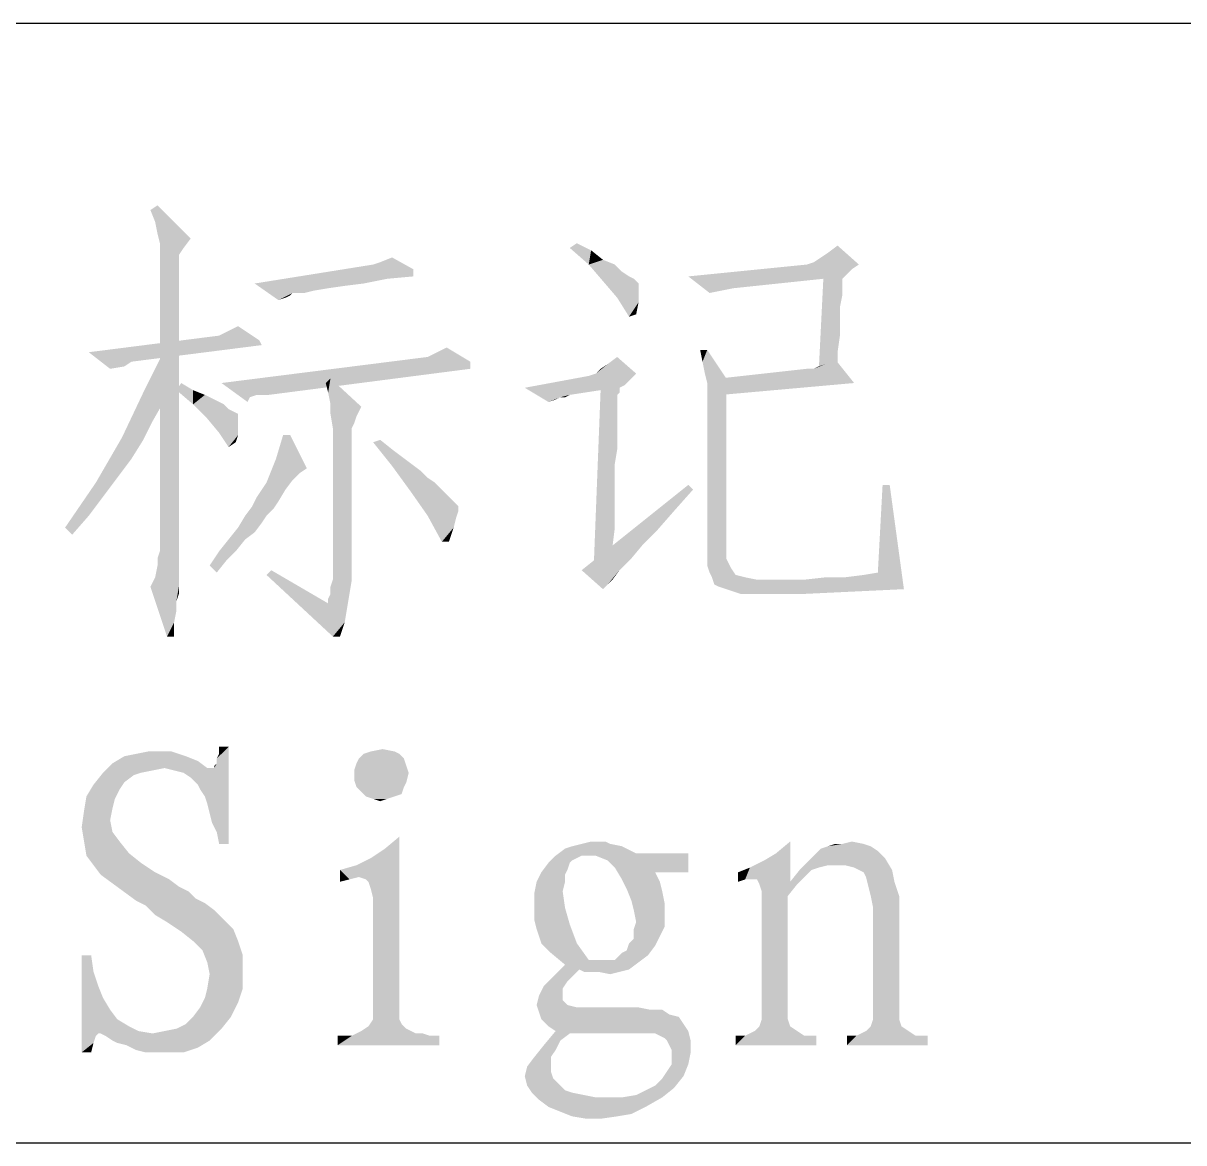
# Model space of a CAD drawing. Header units: millimetres. Extents: x 336 to 634, y 189 to 399.
# Drawn here: x 460.23 to 467.48, y 229.18 to 236.18 of the extents above; entities that cross this region are included whole.
import ezdxf

# ---------------------------------------------------------------- set-up
doc = ezdxf.new("R2010")
doc.units = ezdxf.units.MM

msp = doc.modelspace()

# ---------------------------------------------------------------- linework, layer by layer
at = {"color": 7, "linetype": 'Continuous'}
for p, q in [((448.54993, 236.17685), (628.54993, 236.17685)), ((448.54993, 229.17685), (628.54993, 229.17685))]:
    msp.add_line(p, q, dxfattribs=at)
for points in [[(461.05339, 234.9346), (461.02376, 235.00868), (461.0682, 235.03831)], [(461.0682, 234.86053), (461.05339, 234.9346), (461.0682, 235.03831)], [(461.0682, 234.86053), (461.0682, 235.03831), (461.27561, 234.8309)], [(461.27561, 234.8309), (461.08302, 234.80127), (461.0682, 234.86053)], [(461.08302, 234.77164), (461.08302, 234.80127), (461.27561, 234.8309)], [(461.08302, 234.77164), (461.27561, 234.8309), (461.23116, 234.77164)], [(461.23116, 234.77164), (461.08302, 234.74201), (461.08302, 234.77164)], [(461.08302, 234.74201), (461.23116, 234.77164), (461.20154, 234.72719)], [(461.20154, 234.72719), (461.08302, 234.68275), (461.08302, 234.74201)], [(463.64598, 234.77164), (463.69042, 234.80127), (463.77931, 234.75682)], [(463.77931, 234.75682), (463.7645, 234.66793), (463.64598, 234.77164)], [(463.77931, 234.75682), (463.85339, 234.69756), (463.7645, 234.66793)], [(465.45339, 234.66793), (465.21635, 234.71238), (465.26079, 234.74201)], [(465.26079, 234.74201), (465.32005, 234.78645), (465.45339, 234.66793)], [(461.20154, 234.72719), (461.20154, 234.69756), (461.08302, 234.68275)], [(461.08302, 234.68275), (461.20154, 234.69756), (461.20154, 234.6383)], [(461.20154, 234.6383), (461.08302, 234.59386), (461.08302, 234.68275)], [(462.6682, 234.6383), (461.67561, 234.54942), (462.41635, 234.66793)], [(462.6682, 234.6383), (462.41635, 234.66793), (462.46079, 234.68275)], [(462.46079, 234.68275), (462.53487, 234.71238), (462.6682, 234.6383)], [(463.7645, 234.66793), (463.85339, 234.69756), (463.92746, 234.66793)], [(463.92746, 234.66793), (463.85339, 234.56423), (463.7645, 234.66793)], [(463.92746, 234.66793), (463.97191, 234.62349), (463.85339, 234.56423)], [(465.45339, 234.66793), (465.40894, 234.63831), (464.38672, 234.59386)], [(465.45339, 234.66793), (464.38672, 234.59386), (465.12746, 234.66793)], [(465.45339, 234.66793), (465.12746, 234.66793), (465.17191, 234.68275)], [(465.45339, 234.66793), (465.17191, 234.68275), (465.21635, 234.71238)], [(461.08302, 234.59386), (461.20154, 234.6383), (461.20154, 234.56423)], [(461.20154, 234.56423), (461.08302, 234.49016), (461.08302, 234.59386)], [(462.6682, 234.6383), (462.6682, 234.59386), (461.67561, 234.54942)], [(462.6682, 234.59386), (462.50524, 234.57905), (461.67561, 234.54942)], [(463.97191, 234.62349), (464.01635, 234.59386), (463.85339, 234.56423)], [(464.01635, 234.59386), (464.04598, 234.57905), (463.85339, 234.56423)], [(465.40894, 234.63831), (465.37931, 234.60868), (464.38672, 234.59386)], [(465.23116, 234.57905), (464.38672, 234.59386), (465.37931, 234.60868)], [(464.38672, 234.59386), (465.23116, 234.57905), (464.6682, 234.51979)], [(464.6682, 234.51979), (464.52005, 234.49016), (464.38672, 234.59386)], [(465.23116, 234.57905), (465.37931, 234.60868), (465.34968, 234.57905)], [(461.08302, 234.49016), (461.20154, 234.56423), (461.20154, 234.44571)], [(461.67561, 234.54942), (462.50524, 234.57905), (462.35709, 234.54942)], [(461.67561, 234.54942), (462.35709, 234.54942), (462.23857, 234.5346)], [(461.67561, 234.54942), (462.23857, 234.5346), (461.91265, 234.49016)], [(461.91265, 234.49016), (461.82376, 234.44571), (461.67561, 234.54942)], [(462.23857, 234.5346), (462.13487, 234.51979), (461.91265, 234.49016)], [(463.85339, 234.56423), (464.04598, 234.57905), (464.06079, 234.56423)], [(464.06079, 234.56423), (463.94228, 234.46053), (463.85339, 234.56423)], [(464.06079, 234.56423), (464.07561, 234.54942), (463.94228, 234.46053)], [(464.07561, 234.54942), (464.07561, 234.51979), (463.94228, 234.46053)], [(465.34968, 234.57905), (465.34968, 234.56423), (465.20154, 233.98645)], [(465.34968, 234.57905), (465.20154, 233.98645), (465.23116, 234.57905)], [(465.34968, 234.56423), (465.34968, 234.54942), (465.20154, 233.98645)], [(465.34968, 234.54942), (465.34968, 234.51979), (465.20154, 233.98645)], [(461.20154, 234.44571), (461.08302, 234.34201), (461.08302, 234.49016)], [(461.91265, 234.49016), (461.89783, 234.47534), (461.82376, 234.44571)], [(461.89783, 234.47534), (461.8682, 234.46053), (461.82376, 234.44571)], [(462.13487, 234.51979), (462.04598, 234.50497), (461.91265, 234.49016)], [(461.92746, 234.49016), (461.91265, 234.49016), (462.04598, 234.50497)], [(461.94228, 234.49016), (461.92746, 234.49016), (462.04598, 234.50497)], [(461.94228, 234.49016), (462.04598, 234.50497), (461.98672, 234.49016)], [(464.07561, 234.51979), (464.07561, 234.49016), (463.94228, 234.46053)], [(463.94228, 234.46053), (464.07561, 234.49016), (464.07561, 234.4309)], [(464.07561, 234.4309), (464.01635, 234.34201), (463.94228, 234.46053)], [(464.6682, 234.51979), (464.59413, 234.50497), (464.52005, 234.49016)], [(465.34968, 234.51979), (465.34968, 234.47534), (465.20154, 233.98645)], [(465.34968, 234.47534), (465.33487, 234.40127), (465.20154, 233.98645)], [(461.08302, 234.34201), (461.20154, 234.44571), (461.20154, 234.31238)], [(464.07561, 234.4309), (464.06079, 234.35682), (464.01635, 234.34201)], [(465.33487, 234.40127), (465.33487, 234.32719), (465.20154, 233.98645)], [(461.20154, 234.31238), (461.08302, 234.17905), (461.08302, 234.34201)], [(461.08302, 234.17905), (461.20154, 234.31238), (461.20154, 234.1346)], [(465.33487, 234.32719), (465.33487, 234.22349), (465.20154, 233.98645)], [(461.70524, 234.19386), (461.45339, 234.22349), (461.51265, 234.25312)], [(461.51265, 234.25312), (461.57191, 234.28275), (461.70524, 234.19386)], [(461.70524, 234.19386), (460.63857, 234.11979), (461.45339, 234.22349)], [(461.70524, 234.19386), (461.72005, 234.16423), (460.63857, 234.11979)], [(460.63857, 234.11979), (461.72005, 234.16423), (460.90524, 234.06053)], [(461.20154, 234.1346), (461.08302, 234.00127), (461.08302, 234.17905)], [(465.33487, 234.22349), (465.32005, 234.11979), (465.20154, 233.98645)], [(460.90524, 234.06053), (460.77191, 234.01608), (460.63857, 234.11979)], [(461.15709, 233.89756), (460.97931, 233.86794), (461.11265, 234.1346)], [(461.08302, 234.00127), (461.20154, 234.1346), (461.20154, 233.94201)], [(463.02376, 234.06053), (461.4682, 233.92719), (462.75709, 234.09016)], [(462.75709, 234.09016), (462.81635, 234.11979), (462.87561, 234.14942)], [(462.75709, 234.09016), (462.87561, 234.14942), (463.02376, 234.06053)], [(463.80894, 233.98645), (463.88302, 234.04571), (463.94228, 234.09016)], [(463.80894, 233.98645), (463.94228, 234.09016), (464.06079, 233.98645)], [(464.50524, 234.1346), (464.47561, 234.06053), (464.46079, 234.1346)], [(464.49042, 233.98645), (464.47561, 234.06053), (464.50524, 234.1346)], [(464.49042, 233.98645), (464.50524, 234.1346), (464.62376, 233.95682)], [(465.20154, 233.98645), (465.32005, 234.11979), (465.32005, 233.98645)], [(460.90524, 234.06053), (460.86079, 234.0309), (460.77191, 234.01608)], [(463.02376, 234.06053), (463.02376, 234.01608), (461.4682, 233.92719)], [(461.69042, 233.85312), (461.4682, 233.92719), (463.02376, 234.01608)], [(461.72005, 233.85312), (461.69042, 233.85312), (463.02376, 234.01608)], [(461.72005, 233.85312), (463.02376, 234.01608), (461.7645, 233.85312)], [(463.80894, 233.98645), (463.83857, 234.01608), (463.88302, 234.04571)], [(465.17191, 234.01608), (464.59413, 233.95682), (465.12746, 234.01608)], [(465.42376, 233.92719), (464.59413, 233.95682), (465.17191, 234.01608)], [(465.17191, 234.01608), (465.20154, 234.0309), (465.24598, 234.04571)], [(465.42376, 233.92719), (465.17191, 234.01608), (465.24598, 234.04571)], [(465.24598, 234.04571), (465.30524, 234.07534), (465.42376, 233.92719)], [(461.20154, 233.94201), (461.08302, 233.77905), (461.08302, 234.00127)], [(461.08302, 233.77905), (461.20154, 233.94201), (461.20154, 233.71979)], [(462.13487, 233.86794), (462.12005, 233.92719), (462.14968, 233.95682)], [(462.14968, 233.79386), (462.13487, 233.86794), (462.14968, 233.95682)], [(462.14968, 233.79386), (462.14968, 233.95682), (462.34228, 233.77905)], [(464.01635, 233.94201), (463.3645, 233.89757), (463.7645, 233.97164)], [(464.01635, 233.94201), (463.98672, 233.91238), (463.3645, 233.89757)], [(464.06079, 233.98645), (463.7645, 233.97164), (463.80894, 233.98645)], [(463.7645, 233.97164), (464.06079, 233.98645), (464.01635, 233.94201)], [(464.62376, 233.95682), (464.50524, 233.92719), (464.49042, 233.98645)], [(464.50524, 233.85312), (464.50524, 233.92719), (464.62376, 233.95682)], [(464.50524, 233.85312), (464.62376, 233.95682), (464.62376, 232.8309)], [(465.42376, 233.92719), (464.59413, 233.85312), (464.59413, 233.95682)], [(461.09783, 233.79386), (460.84598, 233.58645), (460.97931, 233.86794)], [(460.97931, 233.86794), (461.15709, 233.89756), (461.09783, 233.79386)], [(461.18672, 233.88275), (461.21635, 233.92719), (461.29042, 233.88275)], [(461.29042, 233.88275), (461.29042, 233.79386), (461.18672, 233.88275)], [(461.29042, 233.88275), (461.3645, 233.85312), (461.29042, 233.79386)], [(461.4682, 233.92719), (461.69042, 233.85312), (461.64598, 233.83831)], [(461.64598, 233.83831), (461.63116, 233.80868), (461.4682, 233.92719)], [(463.3645, 233.89757), (463.98672, 233.91238), (463.95709, 233.89757)], [(463.3645, 233.89757), (463.95709, 233.89757), (463.83857, 233.88275)], [(463.3645, 233.89757), (463.83857, 233.88275), (463.64598, 233.85312)], [(463.3645, 233.89757), (463.64598, 233.85312), (463.58672, 233.83831)], [(463.58672, 233.83831), (463.51265, 233.80868), (463.3645, 233.89757)], [(463.94228, 233.85312), (463.79413, 232.74201), (463.83857, 233.88275)], [(463.83857, 233.88275), (463.95709, 233.89757), (463.95709, 233.86793)], [(463.83857, 233.88275), (463.95709, 233.86793), (463.94228, 233.85312)], [(461.3645, 233.85312), (461.42376, 233.82349), (461.29042, 233.79386)], [(461.29042, 233.79386), (461.42376, 233.82349), (461.48302, 233.79386)], [(463.58672, 233.83831), (463.55709, 233.82349), (463.51265, 233.80868)], [(463.58672, 233.83831), (463.64598, 233.85312), (463.61635, 233.83831)], [(463.94228, 233.85312), (463.94228, 233.82349), (463.79413, 232.74201)], [(463.94228, 233.82349), (463.94228, 233.79386), (463.79413, 232.74201)], [(464.62376, 232.8309), (464.50524, 232.78645), (464.50524, 233.85312)], [(461.09783, 233.79386), (461.03857, 233.69016), (460.84598, 233.58645)], [(461.20154, 233.71979), (461.08302, 233.57164), (461.08302, 233.77905)], [(461.48302, 233.79386), (461.37931, 233.70497), (461.29042, 233.79386)], [(461.48302, 233.79386), (461.51265, 233.76423), (461.37931, 233.70497)], [(461.51265, 233.76423), (461.54228, 233.74942), (461.37931, 233.70497)], [(461.54228, 233.74942), (461.57191, 233.7346), (461.37931, 233.70497)], [(461.57191, 233.7346), (461.57191, 233.71979), (461.37931, 233.70497)], [(462.34228, 233.77905), (462.14968, 233.7346), (462.14968, 233.79386)], [(462.14968, 233.7346), (462.34228, 233.77905), (462.31265, 233.71979)], [(462.31265, 233.71979), (462.1645, 233.64571), (462.14968, 233.7346)], [(463.94228, 233.79386), (463.94228, 233.74942), (463.79413, 232.74201)], [(463.94228, 233.74942), (463.94228, 233.70497), (463.79413, 232.74201)], [(460.84598, 233.58645), (461.03857, 233.69016), (460.97931, 233.57164)], [(461.08302, 233.57164), (461.20154, 233.71979), (461.20154, 233.49756)], [(461.37931, 233.70497), (461.57191, 233.71979), (461.57191, 233.69016)], [(461.57191, 233.69016), (461.45339, 233.61608), (461.37931, 233.70497)], [(461.57191, 233.69016), (461.57191, 233.66053), (461.45339, 233.61608)], [(461.45339, 233.61608), (461.57191, 233.66053), (461.57191, 233.60127)], [(462.31265, 233.71979), (462.29783, 233.67534), (462.1645, 233.64571)], [(462.1645, 233.64571), (462.29783, 233.67534), (462.28302, 233.64571)], [(463.94228, 233.70497), (463.94228, 233.64571), (463.79413, 232.74201)], [(460.97931, 233.57164), (460.68302, 233.30497), (460.84598, 233.58645)], [(461.57191, 233.60127), (461.51265, 233.52719), (461.45339, 233.61608)], [(461.57191, 233.60127), (461.55709, 233.55682), (461.51265, 233.52719)], [(461.89783, 233.60127), (461.80894, 233.45312), (461.85339, 233.60127)], [(461.80894, 233.45312), (461.89783, 233.60127), (462.00154, 233.39386)], [(462.28302, 233.64571), (462.28302, 233.58645), (462.1645, 232.69756)], [(462.28302, 233.64571), (462.1645, 232.69756), (462.1645, 233.64571)], [(462.28302, 233.58645), (462.28302, 233.51238), (462.1645, 232.69756)], [(463.94228, 233.64571), (463.94228, 233.58645), (463.79413, 232.74201)], [(463.94228, 233.58645), (463.94228, 233.51238), (463.79413, 232.74201)], [(460.97931, 233.57164), (460.90524, 233.45312), (460.68302, 233.30497)], [(461.20154, 233.49756), (461.08302, 233.37905), (461.08302, 233.57164)], [(462.28302, 233.51238), (462.28302, 233.40867), (462.1645, 232.69756)], [(462.41635, 233.55682), (462.46079, 233.57164), (462.53487, 233.51238)], [(462.53487, 233.51238), (462.53487, 233.40867), (462.41635, 233.55682)], [(462.53487, 233.51238), (462.59413, 233.46793), (462.53487, 233.40867)], [(463.94228, 233.51238), (463.92746, 233.42349), (463.79413, 232.74201)], [(460.90524, 233.45312), (460.81635, 233.3346), (460.68302, 233.30497)], [(461.08302, 233.37905), (461.20154, 233.49756), (461.20154, 233.30497)], [(462.00154, 233.39386), (461.74968, 233.30497), (461.80894, 233.45312)], [(462.59413, 233.46793), (462.65339, 233.42349), (462.53487, 233.40867)], [(461.20154, 233.30497), (461.08302, 233.21608), (461.08302, 233.37905)], [(462.00154, 233.39386), (461.95709, 233.36423), (461.74968, 233.30497)], [(461.95709, 233.36423), (461.91265, 233.31979), (461.74968, 233.30497)], [(462.28302, 233.40867), (462.28302, 233.27534), (462.1645, 232.69756)], [(462.53487, 233.40867), (462.65339, 233.42349), (462.71265, 233.37905)], [(462.71265, 233.37905), (462.65339, 233.24571), (462.53487, 233.40867)], [(462.71265, 233.37905), (462.75709, 233.3346), (462.65339, 233.24571)], [(463.92746, 233.42349), (463.92746, 233.3346), (463.79413, 232.74201)], [(460.72746, 233.21608), (460.49042, 233.02349), (460.68302, 233.30497)], [(460.68302, 233.30497), (460.81635, 233.3346), (460.72746, 233.21608)], [(461.08302, 233.21608), (461.20154, 233.30497), (461.20154, 233.1272)], [(461.72005, 233.26053), (461.74968, 233.30497), (461.91265, 233.31979)], [(461.72005, 233.26053), (461.91265, 233.31979), (461.8682, 233.26053)], [(462.75709, 233.3346), (462.80154, 233.30497), (462.65339, 233.24571)], [(462.80154, 233.30497), (462.83116, 233.27534), (462.65339, 233.24571)], [(464.41635, 233.26053), (463.72005, 232.75682), (464.38672, 233.29016)], [(463.92746, 233.3346), (463.92746, 233.24571), (463.79413, 232.74201)], [(465.64598, 233.29016), (465.57191, 232.74201), (465.60154, 233.29016)], [(465.57191, 232.74201), (465.64598, 233.29016), (465.73487, 232.6383)], [(460.72746, 233.21608), (460.63857, 233.09757), (460.49042, 233.02349)], [(461.20154, 233.1272), (461.08302, 233.08275), (461.08302, 233.21608)], [(461.82376, 233.18645), (461.66079, 233.15682), (461.69042, 233.21608)], [(461.8682, 233.26053), (461.69042, 233.21608), (461.72005, 233.26053)], [(461.69042, 233.21608), (461.8682, 233.26053), (461.82376, 233.18645)], [(462.28302, 233.27534), (462.28302, 233.11238), (462.1645, 232.69756)], [(462.83116, 233.27534), (462.84598, 233.26053), (462.65339, 233.24571)], [(462.65339, 233.24571), (462.84598, 233.26053), (462.89042, 233.21608)], [(462.89042, 233.21608), (462.75709, 233.09757), (462.65339, 233.24571)], [(462.89042, 233.21608), (462.92005, 233.18645), (462.75709, 233.09757)], [(464.41635, 233.26053), (464.29783, 233.12719), (463.72005, 232.75682)], [(463.92746, 233.24571), (463.92746, 233.14201), (463.79413, 232.74201)], [(461.79413, 233.14201), (461.61635, 233.09757), (461.66079, 233.15682)], [(461.66079, 233.15682), (461.82376, 233.18645), (461.79413, 233.14201)], [(462.92005, 233.18645), (462.93487, 233.17164), (462.75709, 233.09757)], [(462.93487, 233.17164), (462.94968, 233.15682), (462.75709, 233.09757)], [(462.94968, 233.15682), (462.94968, 233.1272), (462.75709, 233.09757)], [(460.49042, 233.02349), (460.63857, 233.09757), (460.53487, 232.97905)], [(461.08302, 233.08275), (461.20154, 233.1272), (461.20154, 232.99386)], [(461.20154, 232.99386), (461.08302, 232.96423), (461.08302, 233.08275)], [(461.74968, 233.09757), (461.72005, 233.05312), (461.57191, 233.02349)], [(461.74968, 233.09757), (461.57191, 233.02349), (461.61635, 233.09757)], [(461.61635, 233.09757), (461.79413, 233.14201), (461.74968, 233.09757)], [(462.28302, 233.11238), (462.28302, 232.91979), (462.1645, 232.69756)], [(462.75709, 233.09757), (462.94968, 233.1272), (462.93487, 233.08275)], [(462.93487, 233.08275), (462.84598, 232.9346), (462.75709, 233.09757)], [(462.93487, 233.08275), (462.92005, 233.02349), (462.84598, 232.9346)], [(464.29783, 233.12719), (464.19413, 233.00868), (463.72005, 232.75682)], [(463.92746, 233.14201), (463.92746, 233.02349), (463.79413, 232.74201)], [(461.67561, 232.99386), (461.51265, 232.94942), (461.57191, 233.02349)], [(461.57191, 233.02349), (461.72005, 233.05312), (461.67561, 232.99386)], [(462.84598, 232.9346), (462.92005, 233.02349), (462.89042, 232.9346)], [(464.19413, 233.00868), (464.10524, 232.91979), (463.72005, 232.75682)], [(463.92746, 233.02349), (463.91265, 232.90497), (463.79413, 232.74201)], [(461.08302, 232.96423), (461.20154, 232.99386), (461.20154, 232.89016)], [(461.20154, 232.89016), (461.08302, 232.87534), (461.08302, 232.96423)], [(461.61635, 232.94942), (461.45339, 232.87534), (461.51265, 232.94942)], [(461.45339, 232.87534), (461.61635, 232.94942), (461.55709, 232.87534)], [(461.51265, 232.94942), (461.67561, 232.99386), (461.61635, 232.94942)], [(461.0682, 232.8309), (461.08302, 232.87534), (461.20154, 232.89016)], [(461.0682, 232.8309), (461.20154, 232.89016), (461.20154, 232.80127)], [(461.55709, 232.87534), (461.49783, 232.81608), (461.39413, 232.78645)], [(461.55709, 232.87534), (461.39413, 232.78645), (461.45339, 232.87534)], [(462.1645, 232.69756), (462.28302, 232.91979), (462.28302, 232.69756)], [(464.10524, 232.91979), (464.03116, 232.8309), (463.72005, 232.75682)], [(463.91265, 232.90497), (463.91265, 232.77164), (463.79413, 232.74201)], [(461.20154, 232.74201), (461.05339, 232.71238), (461.0682, 232.78645)], [(461.20154, 232.80127), (461.0682, 232.78645), (461.0682, 232.8309)], [(461.0682, 232.78645), (461.20154, 232.80127), (461.20154, 232.74201)], [(461.39413, 232.78645), (461.49783, 232.81608), (461.43857, 232.74201)], [(463.72005, 232.75682), (464.03116, 232.8309), (463.95709, 232.75682)], [(464.50524, 232.78645), (464.62376, 232.8309), (464.65339, 232.77164)], [(464.65339, 232.77164), (464.52005, 232.74201), (464.50524, 232.78645)], [(461.20154, 232.69756), (461.02376, 232.65312), (461.05339, 232.71238)], [(461.20154, 232.74201), (461.20154, 232.72719), (461.05339, 232.71238)], [(461.05339, 232.71238), (461.20154, 232.72719), (461.20154, 232.69756)], [(461.74968, 232.72719), (461.77931, 232.75682), (462.13487, 232.54942)], [(462.13487, 232.54942), (462.1645, 232.34201), (461.74968, 232.72719)], [(463.95709, 232.75682), (463.85339, 232.6383), (463.72005, 232.75682)], [(463.95709, 232.75682), (463.88302, 232.66793), (463.85339, 232.6383)], [(463.95709, 232.75682), (463.91265, 232.69757), (463.88302, 232.66793)], [(464.52005, 232.74201), (464.65339, 232.77164), (464.68302, 232.72719)], [(464.68302, 232.72719), (464.53487, 232.71238), (464.52005, 232.74201)], [(464.53487, 232.71238), (464.68302, 232.72719), (464.74228, 232.71238)], [(464.74228, 232.71238), (464.54968, 232.66793), (464.53487, 232.71238)], [(464.74228, 232.71238), (464.81635, 232.69757), (464.54968, 232.66793)], [(464.57931, 232.65312), (465.11265, 232.69757), (465.3645, 232.71238)], [(464.62376, 232.6383), (464.57931, 232.65312), (465.3645, 232.71238)], [(465.73487, 232.6383), (464.62376, 232.6383), (465.3645, 232.71238)], [(465.3645, 232.71238), (465.11265, 232.69757), (465.24598, 232.71238)], [(465.73487, 232.6383), (465.3645, 232.71238), (465.48302, 232.72719)], [(465.73487, 232.6383), (465.48302, 232.72719), (465.57191, 232.74201)], [(461.20154, 232.69756), (461.20154, 232.68275), (461.02376, 232.65312)], [(461.02376, 232.65312), (461.20154, 232.68275), (461.20154, 232.65312)], [(461.20154, 232.65312), (461.12746, 232.34201), (461.02376, 232.65312)], [(461.20154, 232.65312), (461.18672, 232.56423), (461.12746, 232.34201)], [(461.20154, 232.65312), (461.20154, 232.60868), (461.18672, 232.56423)], [(462.28302, 232.69756), (462.14968, 232.65312), (462.1645, 232.69756)], [(462.14968, 232.60868), (462.14968, 232.65312), (462.28302, 232.69756)], [(462.14968, 232.60868), (462.28302, 232.69756), (462.2682, 232.60868)], [(464.81635, 232.69757), (465.11265, 232.69757), (464.54968, 232.66793)], [(464.57931, 232.65312), (464.54968, 232.66793), (465.11265, 232.69757)], [(465.73487, 232.6383), (464.6682, 232.62349), (464.62376, 232.6383)], [(464.6682, 232.62349), (465.73487, 232.6383), (465.42376, 232.62349)], [(461.18672, 232.56423), (461.18672, 232.50497), (461.12746, 232.34201)], [(462.2682, 232.60868), (462.13487, 232.57905), (462.14968, 232.60868)], [(462.13487, 232.54942), (462.13487, 232.57905), (462.2682, 232.60868)], [(462.13487, 232.54942), (462.2682, 232.60868), (462.25339, 232.51979)], [(465.42376, 232.62349), (464.71265, 232.60868), (464.6682, 232.62349)], [(464.77191, 232.60868), (464.71265, 232.60868), (465.42376, 232.62349)], [(464.77191, 232.60868), (465.42376, 232.62349), (465.11265, 232.60868)], [(461.18672, 232.50497), (461.17191, 232.4309), (461.12746, 232.34201)], [(462.13487, 232.54942), (462.25339, 232.51979), (462.1645, 232.34201)], [(462.25339, 232.51979), (462.23857, 232.4309), (462.1645, 232.34201)], [(461.12746, 232.34201), (461.17191, 232.4309), (461.17191, 232.34201)], [(462.1645, 232.34201), (462.23857, 232.4309), (462.20894, 232.34201)], [(461.08302, 231.62349), (461.15709, 231.62349), (460.93487, 231.60868)], [(461.08302, 231.62349), (460.93487, 231.60868), (461.00894, 231.62349)], [(460.93487, 231.60868), (461.15709, 231.62349), (461.20154, 231.60868)], [(461.3645, 231.34201), (461.42376, 231.51979), (461.51265, 231.65312)], [(461.37931, 231.29756), (461.3645, 231.34201), (461.51265, 231.65312)], [(461.39413, 231.23831), (461.37931, 231.29756), (461.51265, 231.65312)], [(461.40894, 231.17905), (461.39413, 231.23831), (461.51265, 231.65312)], [(461.43857, 231.11979), (461.40894, 231.17905), (461.51265, 231.65312)], [(461.42376, 231.51979), (461.43857, 231.54942), (461.51265, 231.65312)], [(461.43857, 231.57905), (461.45339, 231.60868), (461.51265, 231.65312)], [(461.43857, 231.54942), (461.43857, 231.57905), (461.51265, 231.65312)], [(461.45339, 231.04571), (461.43857, 231.11979), (461.51265, 231.65312)], [(461.51265, 231.65312), (461.45339, 231.60868), (461.45339, 231.65312)], [(461.45339, 231.04571), (461.51265, 231.65312), (461.51265, 231.04571)], [(462.54968, 231.62349), (462.35709, 231.60868), (462.40154, 231.62349)], [(462.35709, 231.60868), (462.54968, 231.62349), (462.57931, 231.60868)], [(462.40154, 231.62349), (462.47561, 231.63831), (462.54968, 231.62349)], [(461.11265, 231.51979), (460.72746, 231.49016), (460.78672, 231.54942)], [(461.24598, 231.59386), (461.32005, 231.56423), (460.78672, 231.54942)], [(461.24598, 231.59386), (460.78672, 231.54942), (460.86079, 231.59386)], [(461.11265, 231.51979), (460.78672, 231.54942), (461.32005, 231.56423)], [(461.20154, 231.60868), (460.86079, 231.59386), (460.93487, 231.60868)], [(460.86079, 231.59386), (461.20154, 231.60868), (461.24598, 231.59386)], [(461.11265, 231.51979), (461.32005, 231.56423), (461.37931, 231.51979)], [(461.42376, 231.51979), (461.42376, 231.5346), (461.43857, 231.54942)], [(462.62376, 231.5346), (462.29783, 231.50497), (462.31265, 231.54942)], [(462.60894, 231.57905), (462.31265, 231.54942), (462.32746, 231.57905)], [(462.31265, 231.54942), (462.60894, 231.57905), (462.62376, 231.5346)], [(462.57931, 231.60868), (462.32746, 231.57905), (462.35709, 231.60868)], [(462.32746, 231.57905), (462.57931, 231.60868), (462.60894, 231.57905)], [(460.9645, 231.49016), (460.92005, 231.47534), (460.6682, 231.41608)], [(460.9645, 231.49016), (460.6682, 231.41608), (460.72746, 231.49016)], [(460.92005, 231.47534), (460.86079, 231.4309), (460.6682, 231.41608)], [(461.11265, 231.51979), (461.03857, 231.50497), (460.72746, 231.49016)], [(460.72746, 231.49016), (461.03857, 231.50497), (460.9645, 231.49016)], [(461.37931, 231.51979), (461.17191, 231.50497), (461.11265, 231.51979)], [(461.40894, 231.51979), (461.42376, 231.51979), (461.17191, 231.50497)], [(461.39413, 231.51979), (461.40894, 231.51979), (461.17191, 231.50497)], [(461.37931, 231.51979), (461.39413, 231.51979), (461.17191, 231.50497)], [(461.23116, 231.49016), (461.17191, 231.50497), (461.42376, 231.51979)], [(461.27561, 231.46053), (461.23116, 231.49016), (461.42376, 231.51979)], [(461.30524, 231.4309), (461.27561, 231.46053), (461.42376, 231.51979)], [(461.32005, 231.41608), (461.30524, 231.4309), (461.42376, 231.51979)], [(461.33487, 231.38645), (461.32005, 231.41608), (461.42376, 231.51979)], [(461.3645, 231.34201), (461.33487, 231.38645), (461.42376, 231.51979)], [(462.29783, 231.50497), (462.62376, 231.5346), (462.63857, 231.49016)], [(462.63857, 231.49016), (462.29783, 231.44571), (462.29783, 231.50497)], [(462.29783, 231.44571), (462.63857, 231.49016), (462.62376, 231.4309)], [(460.83116, 231.38645), (460.62376, 231.34201), (460.6682, 231.41608)], [(460.6682, 231.41608), (460.86079, 231.4309), (460.83116, 231.38645)], [(462.62376, 231.4309), (462.31265, 231.40127), (462.29783, 231.44571)], [(462.31265, 231.40127), (462.62376, 231.4309), (462.60894, 231.40127)], [(462.60894, 231.40127), (462.34228, 231.37164), (462.31265, 231.40127)], [(462.34228, 231.37164), (462.60894, 231.40127), (462.59413, 231.35682)], [(460.80154, 231.32719), (460.60894, 231.25312), (460.62376, 231.34201)], [(460.62376, 231.34201), (460.83116, 231.38645), (460.80154, 231.32719)], [(462.59413, 231.35682), (462.37191, 231.34201), (462.34228, 231.37164)], [(462.37191, 231.34201), (462.59413, 231.35682), (462.54968, 231.34201)], [(462.54968, 231.34201), (462.41635, 231.32719), (462.37191, 231.34201)], [(462.41635, 231.32719), (462.54968, 231.34201), (462.50524, 231.32719)], [(460.80154, 231.32719), (460.78672, 231.26793), (460.60894, 231.25312)], [(460.60894, 231.25312), (460.78672, 231.26793), (460.77191, 231.19386)], [(462.50524, 231.32719), (462.46079, 231.31238), (462.41635, 231.32719)], [(460.77191, 231.19386), (460.59413, 231.14942), (460.60894, 231.25312)], [(460.59413, 231.14942), (460.77191, 231.19386), (460.78672, 231.11979)], [(460.78672, 231.11979), (460.60894, 231.06053), (460.59413, 231.14942)], [(460.60894, 231.06053), (460.78672, 231.11979), (460.83116, 231.06053)], [(460.83116, 231.06053), (460.62376, 230.97164), (460.60894, 231.06053)], [(460.83116, 231.06053), (460.89042, 230.98645), (460.62376, 230.97164)], [(462.32746, 230.83831), (462.49042, 231.01608), (462.57931, 231.09016)], [(462.37191, 230.82349), (462.32746, 230.83831), (462.57931, 231.09016)], [(462.38672, 230.80868), (462.37191, 230.82349), (462.57931, 231.09016)], [(462.40154, 230.76423), (462.38672, 230.80868), (462.57931, 231.09016)], [(462.41635, 230.70497), (462.40154, 230.76423), (462.57931, 231.09016)], [(462.41635, 230.70497), (462.57931, 231.09016), (462.57931, 229.97905)], [(463.89783, 231.04571), (463.66079, 231.0309), (463.72005, 231.04571)], [(463.66079, 231.0309), (463.89783, 231.04571), (463.97191, 231.0309)], [(463.82376, 231.06053), (463.8682, 231.06053), (463.72005, 231.04571)], [(463.82376, 231.06053), (463.72005, 231.04571), (463.77931, 231.06053)], [(463.72005, 231.04571), (463.8682, 231.06053), (463.89783, 231.04571)], [(464.74228, 230.82349), (464.93487, 230.98645), (465.02376, 231.06053)], [(464.80154, 230.82349), (464.74228, 230.82349), (465.02376, 231.06053)], [(464.81635, 230.82349), (464.80154, 230.82349), (465.02376, 231.06053)], [(464.81635, 230.82349), (465.02376, 231.06053), (465.02376, 230.80868)], [(465.34968, 231.04571), (465.48302, 231.04571), (465.26079, 231.0309)], [(465.34968, 231.04571), (465.26079, 231.0309), (465.30524, 231.04571)], [(465.26079, 231.0309), (465.48302, 231.04571), (465.52746, 231.0309)], [(465.34968, 231.04571), (465.40894, 231.06053), (465.48302, 231.04571)], [(460.62376, 230.97164), (460.89042, 230.98645), (460.9645, 230.92719)], [(460.9645, 230.92719), (460.6682, 230.91238), (460.62376, 230.97164)], [(462.32746, 230.83831), (462.40154, 230.95682), (462.49042, 231.01608)], [(463.72005, 230.97164), (463.69042, 230.95682), (463.51265, 230.92719)], [(463.72005, 230.97164), (463.51265, 230.92719), (463.55709, 230.97164)], [(464.06079, 230.98645), (463.55709, 230.97164), (463.61635, 231.01608)], [(464.06079, 230.98645), (464.38672, 230.98645), (463.55709, 230.97164)], [(463.72005, 230.97164), (463.55709, 230.97164), (464.38672, 230.98645)], [(463.97191, 231.0309), (463.61635, 231.01608), (463.66079, 231.0309)], [(463.61635, 231.01608), (463.97191, 231.0309), (464.06079, 230.98645)], [(463.74968, 230.97164), (463.72005, 230.97164), (464.38672, 230.98645)], [(463.80894, 230.97164), (463.74968, 230.97164), (464.38672, 230.98645)], [(463.88302, 230.94201), (463.80894, 230.97164), (464.38672, 230.98645)], [(463.92746, 230.89756), (463.88302, 230.94201), (464.38672, 230.98645)], [(464.17931, 230.86794), (463.92746, 230.89756), (464.38672, 230.98645)], [(464.17931, 230.86794), (464.38672, 230.98645), (464.38672, 230.86794)], [(464.74228, 230.82349), (464.86079, 230.94201), (464.93487, 230.98645)], [(465.61635, 230.95682), (465.14228, 230.94201), (465.18672, 230.98645)], [(465.57191, 231.00127), (465.18672, 230.98645), (465.21635, 231.01608)], [(465.18672, 230.98645), (465.57191, 231.00127), (465.61635, 230.95682)], [(465.52746, 231.0309), (465.21635, 231.01608), (465.26079, 231.0309)], [(465.21635, 231.01608), (465.52746, 231.0309), (465.57191, 231.00127)], [(460.6682, 230.91238), (460.9645, 230.92719), (461.05339, 230.86793)], [(461.05339, 230.86793), (460.71265, 230.85312), (460.6682, 230.91238)], [(462.32746, 230.83831), (462.20894, 230.88275), (462.31265, 230.91238)], [(462.32746, 230.83831), (462.31265, 230.91238), (462.40154, 230.95682)], [(463.64598, 230.92719), (463.63116, 230.88275), (463.4682, 230.86794)], [(463.64598, 230.92719), (463.4682, 230.86794), (463.51265, 230.92719)], [(463.69042, 230.95682), (463.66079, 230.94201), (463.51265, 230.92719)], [(463.51265, 230.92719), (463.66079, 230.94201), (463.64598, 230.92719)], [(464.17931, 230.86794), (463.97191, 230.82349), (463.92746, 230.89756)], [(464.74228, 230.82349), (464.69783, 230.86793), (464.77191, 230.89756)], [(464.74228, 230.82349), (464.77191, 230.89756), (464.86079, 230.94201)], [(465.26079, 230.91238), (465.08302, 230.88275), (465.14228, 230.94201)], [(465.26079, 230.91238), (465.20154, 230.89756), (465.08302, 230.88275)], [(465.08302, 230.88275), (465.20154, 230.89756), (465.15709, 230.88275)], [(465.26079, 230.91238), (465.14228, 230.94201), (465.61635, 230.95682)], [(465.32005, 230.91238), (465.26079, 230.91238), (465.61635, 230.95682)], [(465.3645, 230.91238), (465.32005, 230.91238), (465.61635, 230.95682)], [(465.42376, 230.89756), (465.3645, 230.91238), (465.61635, 230.95682)], [(465.45339, 230.88275), (465.42376, 230.89756), (465.61635, 230.95682)], [(465.45339, 230.88275), (465.61635, 230.95682), (465.66079, 230.88275)], [(460.71265, 230.85312), (461.05339, 230.86793), (461.14228, 230.82349)], [(461.14228, 230.82349), (460.93487, 230.69016), (460.71265, 230.85312)], [(461.14228, 230.82349), (461.20154, 230.77905), (460.93487, 230.69016)], [(462.20894, 230.88275), (462.32746, 230.83831), (462.2682, 230.82349)], [(462.2682, 230.82349), (462.20894, 230.80868), (462.20894, 230.88275)], [(463.61635, 230.85312), (463.43857, 230.80868), (463.4682, 230.86794)], [(463.43857, 230.80868), (463.61635, 230.85312), (463.61635, 230.80868)], [(463.4682, 230.86794), (463.63116, 230.88275), (463.61635, 230.85312)], [(463.97191, 230.82349), (464.17931, 230.86794), (464.20894, 230.80868)], [(464.20894, 230.80868), (464.00154, 230.76423), (463.97191, 230.82349)], [(464.74228, 230.82349), (464.69783, 230.80868), (464.69783, 230.86793)], [(465.02376, 230.80868), (464.83116, 230.79386), (464.81635, 230.82349)], [(465.15709, 230.88275), (465.12746, 230.85312), (465.02376, 230.80868)], [(465.15709, 230.88275), (465.02376, 230.80868), (465.08302, 230.88275)], [(465.02376, 230.80868), (465.12746, 230.85312), (465.0682, 230.79386)], [(465.66079, 230.88275), (465.48302, 230.86793), (465.45339, 230.88275)], [(465.49783, 230.83831), (465.48302, 230.86793), (465.66079, 230.88275)], [(465.49783, 230.83831), (465.66079, 230.88275), (465.67561, 230.80868)], [(465.67561, 230.80868), (465.51265, 230.77905), (465.49783, 230.83831)], [(461.20154, 230.77905), (461.26079, 230.74942), (460.93487, 230.69016)], [(461.26079, 230.74942), (461.30524, 230.70497), (460.93487, 230.69016)], [(463.61635, 230.80868), (463.60154, 230.74942), (463.42376, 230.7346)], [(463.61635, 230.80868), (463.42376, 230.7346), (463.43857, 230.80868)], [(463.42376, 230.66053), (463.42376, 230.7346), (463.60154, 230.74942)], [(463.42376, 230.66053), (463.60154, 230.74942), (463.61635, 230.64571)], [(464.00154, 230.76423), (464.20894, 230.80868), (464.22376, 230.74942)], [(464.22376, 230.74942), (464.03116, 230.69016), (464.00154, 230.76423)], [(464.03116, 230.69016), (464.22376, 230.74942), (464.23857, 230.67534)], [(465.0682, 230.79386), (464.83116, 230.79386), (465.02376, 230.80868)], [(465.0682, 230.79386), (464.84598, 230.74942), (464.83116, 230.79386)], [(464.84598, 230.74942), (465.0682, 230.79386), (465.00894, 230.71979)], [(465.00894, 230.71979), (464.84598, 230.69016), (464.84598, 230.74942)], [(465.52746, 230.71979), (465.51265, 230.77905), (465.67561, 230.80868)], [(465.52746, 230.71979), (465.67561, 230.80868), (465.70524, 230.71979)], [(460.93487, 230.69016), (461.30524, 230.70497), (461.3645, 230.67534)], [(461.3645, 230.67534), (460.99413, 230.66053), (460.93487, 230.69016)], [(460.99413, 230.66053), (461.3645, 230.67534), (461.42376, 230.6309)], [(462.57931, 229.97905), (462.41635, 229.94942), (462.41635, 230.70497)], [(464.23857, 230.67534), (464.04598, 230.6309), (464.03116, 230.69016)], [(464.04598, 230.6309), (464.23857, 230.67534), (464.23857, 230.60127)], [(464.84598, 229.94942), (464.84598, 230.69016), (465.00894, 230.71979)], [(464.84598, 229.94942), (465.00894, 230.71979), (465.00894, 229.94942)], [(465.70524, 230.71979), (465.54228, 230.64571), (465.52746, 230.71979)], [(465.54228, 230.64571), (465.70524, 230.71979), (465.70524, 230.60127)], [(461.42376, 230.6309), (461.05339, 230.60127), (460.99413, 230.66053)], [(461.05339, 230.60127), (461.42376, 230.6309), (461.48302, 230.57164)], [(463.61635, 230.64571), (463.42376, 230.57164), (463.42376, 230.66053)], [(463.42376, 230.57164), (463.61635, 230.64571), (463.64598, 230.54201)], [(464.23857, 230.60127), (464.06079, 230.55682), (464.04598, 230.6309)], [(465.70524, 230.60127), (465.54228, 229.94942), (465.54228, 230.64571)], [(461.48302, 230.57164), (461.12746, 230.55682), (461.05339, 230.60127)], [(461.12746, 230.55682), (461.48302, 230.57164), (461.54228, 230.51238)], [(461.54228, 230.51238), (461.21635, 230.49756), (461.12746, 230.55682)], [(463.64598, 230.54201), (463.43857, 230.51238), (463.42376, 230.57164)], [(463.45339, 230.46793), (463.43857, 230.51238), (463.64598, 230.54201)], [(463.4682, 230.42349), (463.45339, 230.46793), (463.64598, 230.54201)], [(463.4682, 230.42349), (463.64598, 230.54201), (463.69042, 230.42349)], [(464.23857, 230.52719), (464.04598, 230.51238), (464.06079, 230.55682)], [(464.06079, 230.55682), (464.23857, 230.60127), (464.23857, 230.52719)], [(465.54228, 229.94942), (465.70524, 230.60127), (465.70524, 229.94942)], [(461.29042, 230.43831), (461.21635, 230.49756), (461.54228, 230.51238)], [(461.29042, 230.43831), (461.54228, 230.51238), (461.57191, 230.43831)], [(464.01635, 230.42349), (464.04598, 230.45312), (464.20894, 230.46793)], [(464.01635, 230.42349), (464.20894, 230.46793), (464.17931, 230.40868)], [(464.04598, 230.51238), (464.23857, 230.52719), (464.20894, 230.46793)], [(464.20894, 230.46793), (464.04598, 230.45312), (464.04598, 230.51238)], [(461.57191, 230.43831), (461.34968, 230.37905), (461.29042, 230.43831)], [(461.34968, 230.37905), (461.57191, 230.43831), (461.60154, 230.34942)], [(463.69042, 230.42349), (463.52746, 230.36423), (463.4682, 230.42349)], [(463.52746, 230.36423), (463.69042, 230.42349), (463.7645, 230.31979)], [(463.97191, 230.36423), (464.00154, 230.37905), (464.17931, 230.40868)], [(463.97191, 230.36423), (464.17931, 230.40868), (464.13487, 230.34942)], [(464.17931, 230.40868), (464.00154, 230.37905), (464.01635, 230.42349)], [(460.65339, 230.34942), (460.6682, 230.24571), (460.59413, 229.74201)], [(460.65339, 230.34942), (460.59413, 229.74201), (460.59413, 230.34942)], [(461.60154, 230.34942), (461.37931, 230.30497), (461.34968, 230.37905)], [(461.37931, 230.30497), (461.60154, 230.34942), (461.60154, 230.24571)], [(463.7645, 230.31979), (463.61635, 230.29016), (463.52746, 230.36423)], [(463.92746, 230.31979), (464.07561, 230.30497), (463.61635, 230.29016)], [(463.91265, 230.31979), (463.92746, 230.31979), (463.61635, 230.29016)], [(463.88302, 230.31979), (463.91265, 230.31979), (463.61635, 230.29016)], [(463.85339, 230.31979), (463.88302, 230.31979), (463.61635, 230.29016)], [(463.80894, 230.31979), (463.85339, 230.31979), (463.61635, 230.29016)], [(463.7645, 230.31979), (463.80894, 230.31979), (463.61635, 230.29016)], [(463.92746, 230.31979), (463.94228, 230.3346), (464.13487, 230.34942)], [(463.92746, 230.31979), (464.13487, 230.34942), (464.07561, 230.30497)], [(464.13487, 230.34942), (463.94228, 230.3346), (463.97191, 230.36423)], [(460.6682, 230.24571), (460.69783, 230.15682), (460.59413, 229.74201)], [(461.60154, 230.24571), (461.39413, 230.2309), (461.37931, 230.30497)], [(461.37931, 230.14201), (461.39413, 230.2309), (461.60154, 230.24571)], [(461.37931, 230.14201), (461.60154, 230.24571), (461.60154, 230.14201)], [(463.70524, 230.26053), (463.54228, 230.21608), (463.61635, 230.29016)], [(463.54228, 230.21608), (463.70524, 230.26053), (463.66079, 230.21608)], [(463.70524, 230.26053), (463.61635, 230.29016), (464.07561, 230.30497)], [(463.70524, 230.26053), (464.07561, 230.30497), (464.01635, 230.26053)], [(464.01635, 230.26053), (463.73487, 230.24571), (463.70524, 230.26053)], [(463.77931, 230.24571), (463.73487, 230.24571), (464.01635, 230.26053)], [(463.82376, 230.24571), (463.77931, 230.24571), (464.01635, 230.26053)], [(463.82376, 230.24571), (464.01635, 230.26053), (463.95709, 230.24571)], [(463.95709, 230.24571), (463.89783, 230.2309), (463.82376, 230.24571)], [(463.66079, 230.21608), (463.63116, 230.18645), (463.48302, 230.15682)], [(463.66079, 230.21608), (463.48302, 230.15682), (463.54228, 230.21608)], [(463.48302, 230.15682), (463.63116, 230.18645), (463.60154, 230.14201)], [(460.69783, 230.15682), (460.72746, 230.08275), (460.59413, 229.74201)], [(461.60154, 230.14201), (461.3645, 230.08275), (461.37931, 230.14201)], [(461.3645, 230.08275), (461.60154, 230.14201), (461.57191, 230.05312)], [(463.60154, 230.09756), (463.60154, 230.06793), (463.43857, 230.0383)], [(463.60154, 230.09756), (463.43857, 230.0383), (463.45339, 230.09756)], [(463.60154, 230.14201), (463.45339, 230.09756), (463.48302, 230.15682)], [(463.45339, 230.09756), (463.60154, 230.14201), (463.60154, 230.09756)], [(460.72746, 230.08275), (460.77191, 230.00868), (460.59413, 229.74201)], [(461.29042, 229.96423), (461.33487, 230.02349), (461.57191, 230.05312)], [(461.29042, 229.96423), (461.57191, 230.05312), (461.52746, 229.96423)], [(461.57191, 230.05312), (461.33487, 230.02349), (461.3645, 230.08275)], [(463.43857, 230.0383), (463.60154, 230.06793), (463.63116, 230.0383)], [(463.63116, 230.0383), (463.45339, 229.99386), (463.43857, 230.0383)], [(463.63116, 230.0383), (463.69042, 230.02349), (463.45339, 229.99386)], [(464.07561, 230.02349), (464.14968, 230.00868), (463.45339, 229.99386)], [(463.74968, 230.02349), (464.07561, 230.02349), (463.45339, 229.99386)], [(463.69042, 230.02349), (463.74968, 230.02349), (463.45339, 229.99386)], [(460.77191, 230.00868), (460.68302, 229.84571), (460.59413, 229.74201)], [(460.77191, 230.00868), (460.69783, 229.86053), (460.68302, 229.84571)], [(460.77191, 230.00868), (460.81635, 229.94942), (460.69783, 229.86053)], [(461.18672, 229.89016), (461.24598, 229.91979), (461.52746, 229.96423)], [(461.18672, 229.89016), (461.52746, 229.96423), (461.4682, 229.89016)], [(461.52746, 229.96423), (461.24598, 229.91979), (461.29042, 229.96423)], [(462.41635, 229.94942), (462.57931, 229.97905), (462.57931, 229.94942)], [(464.14968, 230.00868), (464.22376, 230.00868), (463.45339, 229.99386)], [(463.45339, 229.99386), (464.22376, 230.00868), (464.2682, 229.97905)], [(464.2682, 229.97905), (463.4682, 229.94942), (463.45339, 229.99386)], [(464.2682, 229.97905), (464.32746, 229.96423), (463.4682, 229.94942)], [(463.4682, 229.94942), (464.32746, 229.96423), (464.35709, 229.91979)], [(460.81635, 229.94942), (460.89042, 229.90497), (460.69783, 229.86053)], [(460.89042, 229.90497), (460.94968, 229.87534), (460.69783, 229.86053)], [(460.78672, 229.81608), (461.03857, 229.86053), (461.4682, 229.89016)], [(460.78672, 229.81608), (461.4682, 229.89016), (461.39413, 229.81608)], [(461.03857, 229.86053), (461.11265, 229.87534), (461.4682, 229.89016)], [(461.4682, 229.89016), (461.11265, 229.87534), (461.18672, 229.89016)], [(462.62376, 229.89016), (462.34228, 229.87534), (462.38672, 229.90497)], [(462.34228, 229.87534), (462.62376, 229.89016), (462.65339, 229.87534)], [(462.57931, 229.94942), (462.59413, 229.91979), (462.38672, 229.90497)], [(462.57931, 229.94942), (462.38672, 229.90497), (462.41635, 229.94942)], [(462.38672, 229.90497), (462.59413, 229.91979), (462.62376, 229.89016)], [(464.35709, 229.91979), (463.51265, 229.90497), (463.4682, 229.94942)], [(463.55709, 229.87534), (463.51265, 229.90497), (464.35709, 229.91979)], [(463.55709, 229.87534), (464.35709, 229.91979), (464.38672, 229.87534)], [(465.02376, 229.90497), (464.80154, 229.87534), (464.83116, 229.90497)], [(464.80154, 229.87534), (465.02376, 229.90497), (465.0682, 229.87534)], [(465.00894, 229.94942), (464.83116, 229.90497), (464.84598, 229.94942)], [(464.83116, 229.90497), (465.00894, 229.94942), (465.02376, 229.90497)], [(465.72005, 229.90497), (465.49783, 229.87534), (465.52746, 229.90497)], [(465.49783, 229.87534), (465.72005, 229.90497), (465.7645, 229.87534)], [(465.70524, 229.94942), (465.52746, 229.90497), (465.54228, 229.94942)], [(465.52746, 229.90497), (465.70524, 229.94942), (465.72005, 229.90497)], [(460.68302, 229.84571), (460.6682, 229.80127), (460.59413, 229.74201)], [(460.71265, 229.86053), (460.69783, 229.86053), (460.94968, 229.87534)], [(460.71265, 229.86053), (460.94968, 229.87534), (461.03857, 229.86053)], [(461.03857, 229.86053), (460.74228, 229.84571), (460.71265, 229.86053)], [(460.78672, 229.81608), (460.74228, 229.84571), (461.03857, 229.86053)], [(461.39413, 229.81608), (460.81635, 229.80127), (460.78672, 229.81608)], [(460.87561, 229.78645), (460.81635, 229.80127), (461.39413, 229.81608)], [(460.87561, 229.78645), (461.39413, 229.81608), (461.32005, 229.77164)], [(462.77191, 229.84571), (462.83116, 229.84571), (462.19413, 229.78645)], [(462.28302, 229.84571), (462.77191, 229.84571), (462.19413, 229.78645)], [(462.28302, 229.84571), (462.19413, 229.78645), (462.19413, 229.84571)], [(462.19413, 229.78645), (462.83116, 229.84571), (462.83116, 229.78645)], [(462.65339, 229.87534), (462.68302, 229.86053), (462.28302, 229.84571)], [(462.65339, 229.87534), (462.28302, 229.84571), (462.34228, 229.87534)], [(462.68302, 229.86053), (462.72746, 229.86053), (462.28302, 229.84571)], [(462.28302, 229.84571), (462.72746, 229.86053), (462.77191, 229.84571)], [(463.64598, 229.86053), (463.48302, 229.78645), (463.55709, 229.87534)], [(463.64598, 229.86053), (463.58672, 229.81608), (463.48302, 229.78645)], [(463.48302, 229.78645), (463.58672, 229.81608), (463.55709, 229.75682)], [(463.55709, 229.87534), (464.38672, 229.87534), (463.64598, 229.86053)], [(463.74968, 229.86053), (463.64598, 229.86053), (464.38672, 229.87534)], [(463.82376, 229.86053), (463.74968, 229.86053), (464.38672, 229.87534)], [(463.88302, 229.86053), (463.82376, 229.86053), (464.38672, 229.87534)], [(463.94228, 229.86053), (463.88302, 229.86053), (464.38672, 229.87534)], [(464.01635, 229.86053), (463.94228, 229.86053), (464.38672, 229.87534)], [(464.09042, 229.86053), (464.01635, 229.86053), (464.38672, 229.87534)], [(464.13487, 229.86053), (464.09042, 229.86053), (464.38672, 229.87534)], [(464.17931, 229.86053), (464.13487, 229.86053), (464.38672, 229.87534)], [(464.20894, 229.84571), (464.17931, 229.86053), (464.38672, 229.87534)], [(464.23857, 229.8309), (464.20894, 229.84571), (464.38672, 229.87534)], [(464.25339, 229.81608), (464.23857, 229.8309), (464.38672, 229.87534)], [(464.25339, 229.81608), (464.38672, 229.87534), (464.40154, 229.81608)], [(464.40154, 229.81608), (464.2682, 229.78645), (464.25339, 229.81608)], [(464.28302, 229.75682), (464.2682, 229.78645), (464.40154, 229.81608)], [(464.28302, 229.75682), (464.40154, 229.81608), (464.40154, 229.74201)], [(465.11265, 229.84571), (465.18672, 229.84571), (464.68302, 229.78645)], [(464.74228, 229.84571), (465.11265, 229.84571), (464.68302, 229.78645)], [(464.74228, 229.84571), (464.68302, 229.78645), (464.68302, 229.84571)], [(464.68302, 229.78645), (465.18672, 229.84571), (465.18672, 229.78645)], [(465.0682, 229.87534), (464.74228, 229.84571), (464.80154, 229.87534)], [(464.74228, 229.84571), (465.0682, 229.87534), (465.11265, 229.84571)], [(465.80894, 229.84571), (465.88302, 229.84571), (465.37931, 229.78645)], [(465.43857, 229.84571), (465.80894, 229.84571), (465.37931, 229.78645)], [(465.43857, 229.84571), (465.37931, 229.78645), (465.37931, 229.84571)], [(465.37931, 229.78645), (465.88302, 229.84571), (465.88302, 229.78645)], [(465.7645, 229.87534), (465.43857, 229.84571), (465.49783, 229.87534)], [(465.43857, 229.84571), (465.7645, 229.87534), (465.80894, 229.84571)], [(460.59413, 229.74201), (460.6682, 229.80127), (460.65339, 229.74201)], [(461.32005, 229.77164), (460.93487, 229.75682), (460.87561, 229.78645)], [(460.99413, 229.74201), (460.93487, 229.75682), (461.32005, 229.77164)], [(461.0682, 229.74201), (460.99413, 229.74201), (461.32005, 229.77164)], [(461.14228, 229.74201), (461.0682, 229.74201), (461.32005, 229.77164)], [(461.14228, 229.74201), (461.32005, 229.77164), (461.23116, 229.74201)], [(463.55709, 229.75682), (463.42376, 229.71238), (463.48302, 229.78645)], [(463.42376, 229.71238), (463.55709, 229.75682), (463.52746, 229.71238)], [(464.40154, 229.74201), (464.28302, 229.72719), (464.28302, 229.75682)], [(464.28302, 229.66793), (464.28302, 229.72719), (464.40154, 229.74201)], [(464.28302, 229.66793), (464.40154, 229.74201), (464.38672, 229.66793)], [(463.52746, 229.71238), (463.52746, 229.66793), (463.37931, 229.65312)], [(463.52746, 229.71238), (463.37931, 229.65312), (463.42376, 229.71238)], [(463.37931, 229.65312), (463.52746, 229.66793), (463.52746, 229.62349)], [(464.38672, 229.66793), (464.25339, 229.62349), (464.28302, 229.66793)], [(464.25339, 229.62349), (464.38672, 229.66793), (464.35709, 229.59386)], [(463.52746, 229.62349), (463.3645, 229.59386), (463.37931, 229.65312)], [(463.3645, 229.59386), (463.52746, 229.62349), (463.54228, 229.57905)], [(463.54228, 229.57905), (463.37931, 229.5346), (463.3645, 229.59386)], [(464.17931, 229.5346), (464.22376, 229.57905), (464.35709, 229.59386)], [(464.17931, 229.5346), (464.35709, 229.59386), (464.29783, 229.51979)], [(464.35709, 229.59386), (464.22376, 229.57905), (464.25339, 229.62349)], [(463.54228, 229.57905), (463.57191, 229.54942), (463.37931, 229.5346)], [(463.37931, 229.5346), (463.57191, 229.54942), (463.61635, 229.50497)], [(463.61635, 229.50497), (463.40894, 229.49016), (463.37931, 229.5346)], [(464.06079, 229.47534), (464.12005, 229.50497), (464.29783, 229.51979)], [(464.06079, 229.47534), (464.29783, 229.51979), (464.22376, 229.46053)], [(464.29783, 229.51979), (464.12005, 229.50497), (464.17931, 229.5346)], [(463.40894, 229.49016), (463.61635, 229.50497), (463.66079, 229.49016)], [(463.66079, 229.49016), (463.45339, 229.44571), (463.40894, 229.49016)], [(463.66079, 229.49016), (463.73487, 229.47534), (463.45339, 229.44571)], [(463.73487, 229.47534), (463.80894, 229.46053), (463.45339, 229.44571)], [(463.97191, 229.46053), (464.22376, 229.46053), (463.45339, 229.44571)], [(463.89783, 229.46053), (463.97191, 229.46053), (463.45339, 229.44571)], [(463.80894, 229.46053), (463.89783, 229.46053), (463.45339, 229.44571)], [(463.51265, 229.40127), (463.45339, 229.44571), (464.22376, 229.46053)], [(463.51265, 229.40127), (464.22376, 229.46053), (464.12005, 229.40127)], [(464.22376, 229.46053), (463.97191, 229.46053), (464.06079, 229.47534)], [(464.12005, 229.40127), (463.58672, 229.37164), (463.51265, 229.40127)], [(463.58672, 229.37164), (464.12005, 229.40127), (464.03116, 229.35682)], [(464.03116, 229.35682), (463.66079, 229.34201), (463.58672, 229.37164)], [(463.66079, 229.34201), (464.03116, 229.35682), (463.94228, 229.34201)], [(463.94228, 229.34201), (463.74968, 229.32719), (463.66079, 229.34201)], [(463.74968, 229.32719), (463.94228, 229.34201), (463.83857, 229.32719)]]:
    msp.add_solid(points, dxfattribs=at)

doc.saveas('drawing.dxf')
